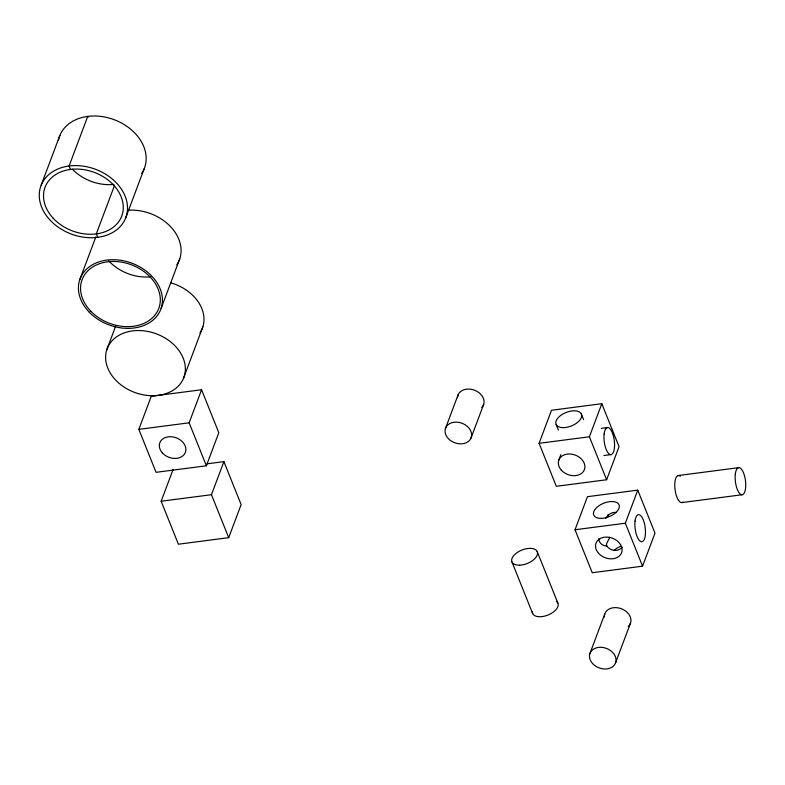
<?xml version="1.0" encoding="UTF-8"?>
<svg xmlns="http://www.w3.org/2000/svg" width="785" height="785" viewBox="0 0 785 785"><rect width="100%" height="100%" fill="white"/><g stroke="black" fill="none" stroke-linecap="round" stroke-linejoin="round"><path stroke-width="1.18" d="M41.222 185.024L59.866 135.432M114.561 185.329L96.31 233.891L97.693 237.325M79.717 279.803L95.819 236.972M125.551 218.299L144.195 168.696M106.75 349.835L115.65 326.167M161.151 308.289L179.794 258.697M138.837 429.356L151.26 396.288L201.578 389.743L218.809 432.712L206.376 465.78L156.068 472.325L138.837 429.356L189.146 422.811L201.578 389.743M183.435 378.507A40.957 31.243 20.6 0 0 137.13 330.544A40.957 31.243 20.6 0 0 115.886 380.323A40.957 31.243 20.6 0 0 183.435 378.507L202.854 326.825M207.132 463.817L223.902 461.629L241.132 504.608L228.7 537.666L178.391 544.211L161.161 501.242L173.161 469.322M228.7 537.666L211.469 494.697L223.902 461.629M445.429 428.561L458.116 394.796M470.99 438.118A13.649 10.411 20.6 0 0 455.555 422.134A13.649 10.411 20.6 0 0 448.471 438.727A13.649 10.411 20.6 0 0 470.99 438.118L483.678 404.353M539.079 443.319L551.512 410.261L601.82 403.706L619.051 446.675L606.628 479.743L556.31 486.288L539.079 443.319L589.398 436.774L601.82 403.706M558.724 460.334L560.853 454.662M575.022 529.757L587.455 496.689L637.763 490.144L654.994 533.113L642.562 566.181L592.253 572.726L575.022 529.757L625.341 523.212L637.763 490.144M589.878 653.64L604.793 613.958M615.646 662.658L630.561 622.976M609.817 537.215C609.189 539.383 604.872 545.065 606.884 546.095C610.259 550.962 618.207 552.238 622.23 547.194M605.628 518.532C607.757 514.774 611.966 511.584 616.49 512.507M601.31 428.345L607.355 427.56M161.161 501.242L211.469 494.697M603.91 455.526L611.162 454.584M678.161 475.543L738.538 467.683M681.979 502.577L742.345 494.717M606.962 546.036C602.929 546.115 598.818 543.122 598.769 538.853M625.341 523.212L642.562 566.181M581.332 413.97L583.579 419.573M589.398 436.774L606.628 479.743M556.133 424.469L558.38 430.072M537.185 551.521L557.86 603.076M511.987 562.021L532.662 613.585M88.077 117.259L87.734 116.396L69.09 165.998L70.464 169.432M189.146 422.811L206.376 465.78M129.093 210.174A43.146 32.901 20.6 0 1 171.807 228.023A43.146 32.901 20.6 0 1 176.802 264.8M150.857 276.811A40.957 31.243 20.6 0 1 108.752 260.875M113.815 184.426A40.957 31.243 20.6 0 1 72.357 169.197M58.375 140.515A45.324 34.569 20.6 0 1 115.13 120.066A45.324 34.569 20.6 0 1 141.673 173.446M170.865 282.894A40.957 31.243 20.6 0 1 199.949 332.85M613.88 550.579A13.649 7.242 -21.8 0 1 620.611 546.331M608.65 516.54A13.649 10.411 20.6 0 1 608.071 514.558M556.349 601.33A13.649 7.242 -21.8 0 1 548.372 614.881A13.649 7.242 -21.8 0 1 532.328 611.446M604.401 617.088A13.649 10.411 20.6 0 1 621.671 608.856A13.649 10.411 20.6 0 1 628.167 626.567M682.93 502.086A13.649 5.053 82.6 0 1 674.943 488.672A13.649 5.053 82.6 0 1 680.31 476.26M457.478 397.71A13.649 10.411 20.6 0 1 474.856 390.341A13.649 10.411 20.6 0 1 481.754 407.543M162.397 452.935A13.649 10.411 20.6 0 0 185.083 453.063A13.649 10.411 20.6 0 0 170.335 436.695A13.649 10.411 20.6 0 0 162.397 452.935M604.126 433.987A13.649 5.053 82.6 0 0 610.642 454.623A13.649 5.053 82.6 0 0 613.006 434.605A13.649 5.053 82.6 0 0 604.126 433.987M89.254 312.165A43.146 32.901 20.6 0 0 160.405 310.252A43.146 32.901 20.6 0 0 111.637 259.727A43.146 32.901 20.6 0 0 89.254 312.165M90.834 311.252A40.957 31.243 20.6 0 0 158.384 309.427A40.957 31.243 20.6 0 0 112.078 261.464A40.957 31.243 20.6 0 0 90.834 311.252M52.762 217.759A40.957 31.243 20.6 0 0 120.831 218.161A40.957 31.243 20.6 0 0 76.577 169.06A40.957 31.243 20.6 0 0 52.762 217.759M49.494 219.476A45.324 34.569 20.6 0 0 124.825 219.918A45.324 34.569 20.6 0 0 75.851 165.586A45.324 34.569 20.6 0 0 49.494 219.476M561.403 470.205A13.649 10.411 20.6 0 0 584.089 470.343A13.649 10.411 20.6 0 0 569.341 453.975A13.649 10.411 20.6 0 0 561.403 470.205M563.816 427.639A13.649 7.242 -21.8 0 0 581.567 414.657A13.649 7.242 -21.8 0 0 560.804 415.363A13.649 7.242 -21.8 0 0 563.816 427.639M601.487 518.365A13.649 7.242 -21.8 0 0 619.237 505.383A13.649 7.242 -21.8 0 0 598.464 506.099A13.649 7.242 -21.8 0 0 601.487 518.365M635.036 521.083A13.649 5.053 82.6 0 0 641.551 541.709A13.649 5.053 82.6 0 0 643.916 521.691A13.649 5.053 82.6 0 0 635.036 521.083M598.582 553.337A13.649 10.411 20.6 0 0 621.278 553.464A13.649 10.411 20.6 0 0 606.53 537.097A13.649 10.411 20.6 0 0 598.582 553.337M519.68 565.18A13.649 7.242 -21.8 0 0 537.421 552.198A13.649 7.242 -21.8 0 0 516.658 552.915A13.649 7.242 -21.8 0 0 519.68 565.18M592.557 663.511A13.649 10.411 20.6 0 0 615.244 663.649A13.649 10.411 20.6 0 0 600.496 647.282A13.649 10.411 20.6 0 0 592.557 663.511M735.309 474.12A13.649 5.053 82.6 0 0 741.835 494.756A13.649 5.053 82.6 0 0 744.19 474.729A13.649 5.053 82.6 0 0 735.309 474.12"/></g></svg>
